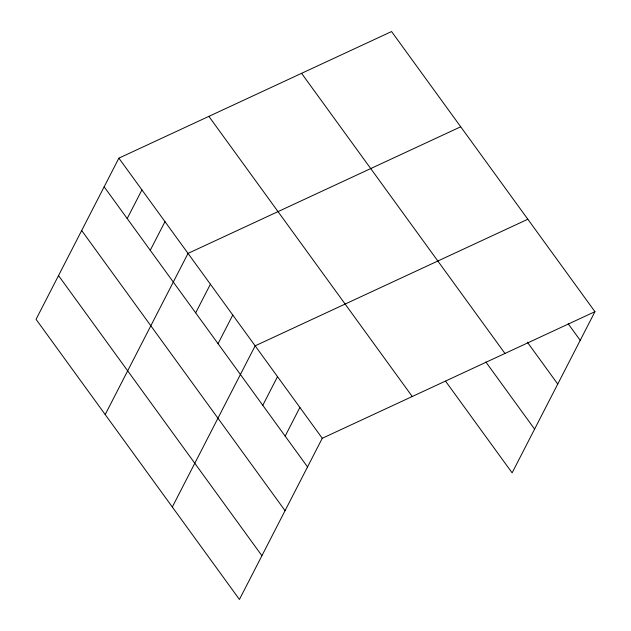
<?xml version="1.0" encoding="UTF-8"?>
<svg xmlns="http://www.w3.org/2000/svg" width="631" height="631" viewBox="0 0 631 631"><rect width="100%" height="100%" fill="white"/><g stroke="black" fill="none" stroke-linecap="round" stroke-linejoin="round"><path stroke-width="0.95" d="M118.88 158.152L36.054 319.318L239.433 599.45L322.267 438.285L594.946 311.682L391.567 31.55L118.88 158.152L322.267 438.285M127.202 218.555L141.928 189.899M150.257 250.302L164.983 221.647M105.203 414.559L188.03 253.394L460.717 126.792M195.673 312.866L210.407 284.21M218.05 343.682L232.776 315.027M172.318 507.008L255.145 345.835L527.832 219.241M262.796 405.315L277.522 376.652M285.165 436.124L299.891 407.468M594.946 311.682L512.12 472.848L445.573 381.195M568.176 323.75L580.22 340.338M527.342 342.191L557.749 384.066M301.579 73.33L504.966 353.463M485.831 361.965L534.591 429.119M208.869 116.372L412.248 396.505M104.154 186.808L307.534 466.94M81.683 230.536L285.062 510.668M58.525 275.589L261.912 555.722"/></g></svg>
